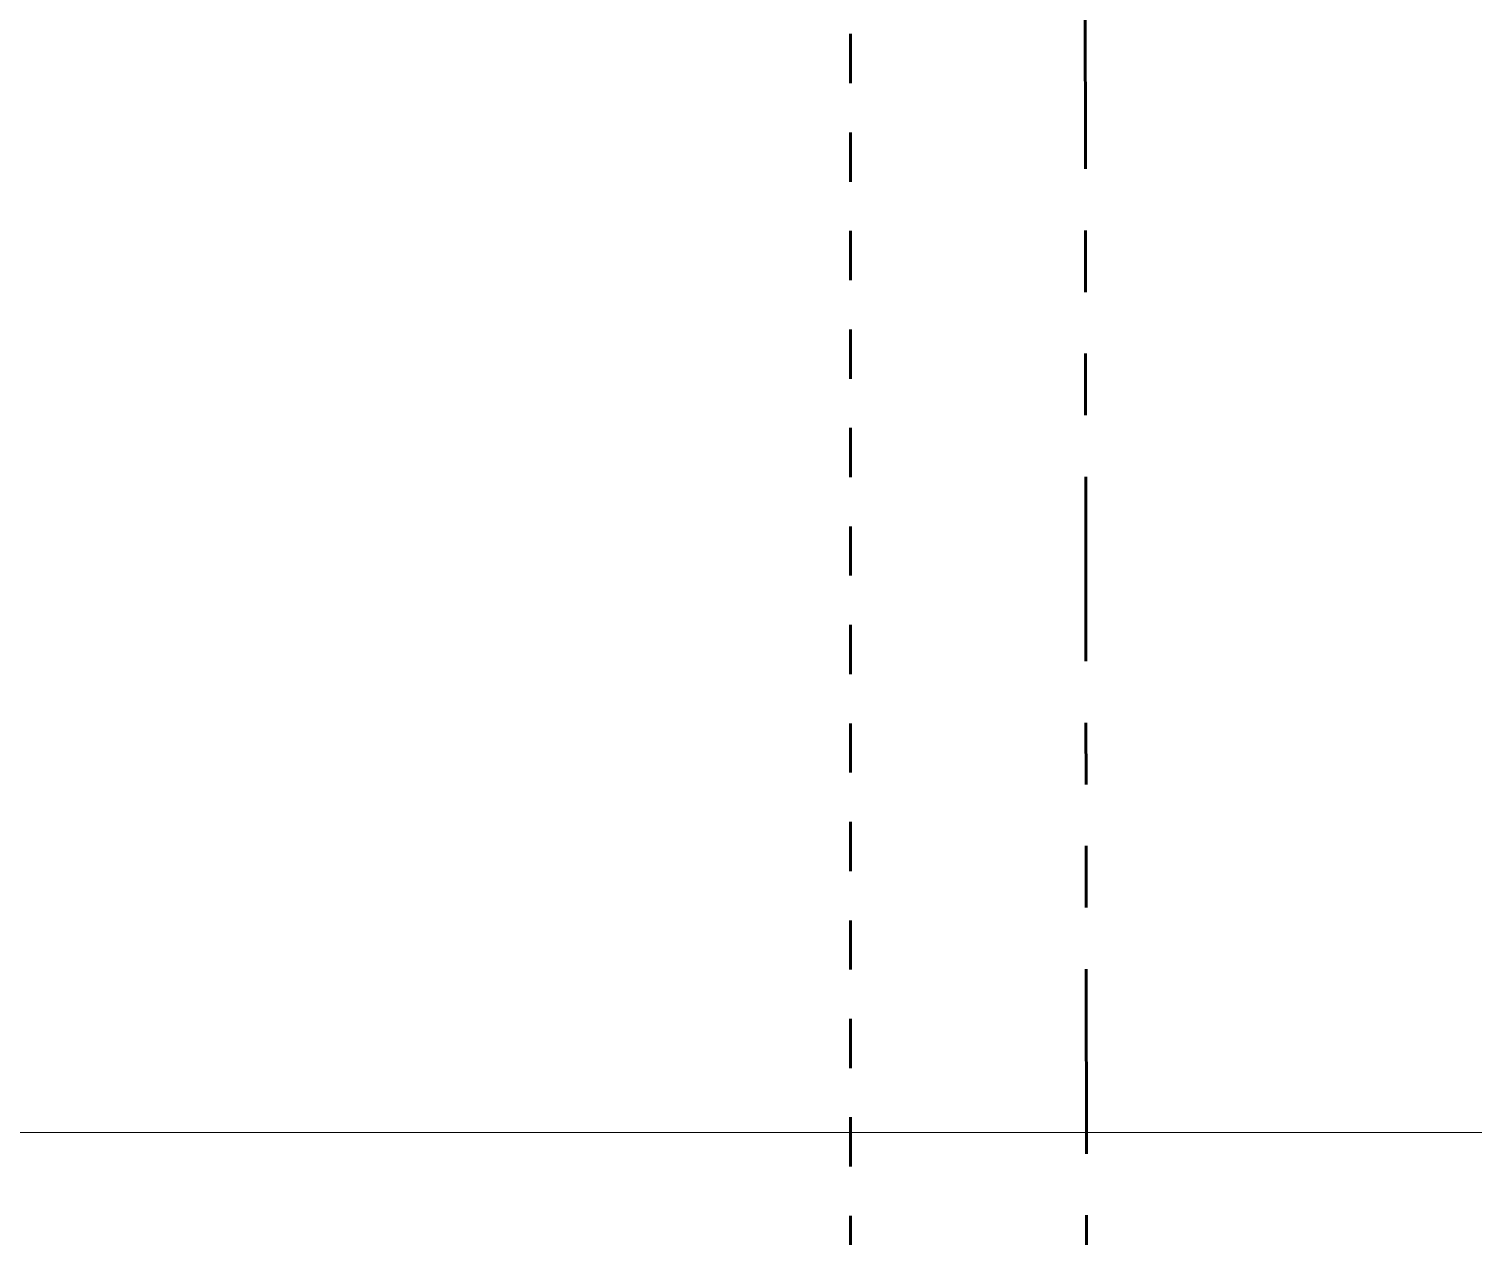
# Model space of a CAD drawing. Header units: inches. Extents: x -4169 to -1846, y 9706 to 12377.
# Drawn here: x -3833.83 to -3830.898, y 10429.148 to 10431.6 of the extents above; entities that cross this region are included whole.
import ezdxf

# ---------------------------------------------------------------- set-up
doc = ezdxf.new("R2010")
doc.units = ezdxf.units.IN
doc.header["$MEASUREMENT"] = 0
for name, pattern in [('Aligning Line 1_8_', [0.25, 0.125, -0.125]), ('Dash 1_16_', [0.125, 0.0625, -0.0625]), ('Double Dash 3_8_', [1, 0.375, -0.125, 0.125, -0.125, 0.125, -0.125])]:
    doc.linetypes.add(name, pattern=pattern)
for name, color, linetype, lineweight in [('0-1', 7, 'Continuous', 5), ('0-2', 90, 'Continuous', 18), ('0-3', 147, 'Aligning Line 1_8_', 9), ('C-PROP-LINE-1', 50, 'Double Dash 3_8_', 60), ('C-PROP-LINE-2', 91, 'Dash 1_16_', 60), ('I-FURN-1', 250, 'Continuous', 9)]:
    doc.layers.add(name, color=color, linetype=linetype, lineweight=lineweight)

# ---------------------------------------------------------------- blocks, each defined once
blk = doc.blocks.new('Couch-Both_Arms-Generic - 1-1372852-ENLARGED RCP - 3RD FLOOR PLAN')
at = {"layer": 'I-FURN-1'}
blk.add_line((-42, 17.5), (42, 17.5), dxfattribs=at)
blk = doc.blocks.new('CTR - 1st Phase - Unit Layouts_rvt-1-ENLARGED RCP - 3RD FLOOR PLAN')
at = {"layer": '0-2', "rotation": 180}
blk.add_blockref('Couch-Both_Arms-Generic - 1-1372852-ENLARGED RCP - 3RD FLOOR PLAN', (-3798.9646, 10446.8583), dxfattribs=at)
blk = doc.blocks.new('Family - ___-1878392-ENLARGED RCP - 3RD FLOOR PLAN')
at = {"layer": 'C-PROP-LINE-1'}
blk.add_line((-3833.4105, 12088.6895), (-3830.9943, 9768.0809), dxfattribs=at)
blk = doc.blocks.new('CTR - 1st Phase - Shell_rvt-1-ENLARGED RCP - 3RD FLOOR PLAN')
at = {"layer": '0-3'}
blk.add_blockref('Family - ___-1878392-ENLARGED RCP - 3RD FLOOR PLAN', (0, 0), dxfattribs=at)
blk = doc.blocks.new('Family - ___-1870574-ENLARGED RCP - 3RD FLOOR PLAN')
at = {"layer": 'C-PROP-LINE-2'}
blk.add_line((-3832.162, 10010.0894), (-3832.162, 12088.5894), dxfattribs=at)

msp = doc.modelspace()

# ---------------------------------------------------------------- block references
at = {"layer": '0-1'}
for name in ['CTR - 1st Phase - Shell_rvt-1-ENLARGED RCP - 3RD FLOOR PLAN', 'CTR - 1st Phase - Unit Layouts_rvt-1-ENLARGED RCP - 3RD FLOOR PLAN']:
    msp.add_blockref(name, (0, 0), dxfattribs=at)
at = {"layer": 'C-PROP-LINE-2'}
msp.add_blockref('Family - ___-1870574-ENLARGED RCP - 3RD FLOOR PLAN', (0, 0), dxfattribs=at)

doc.saveas('drawing.dxf')
